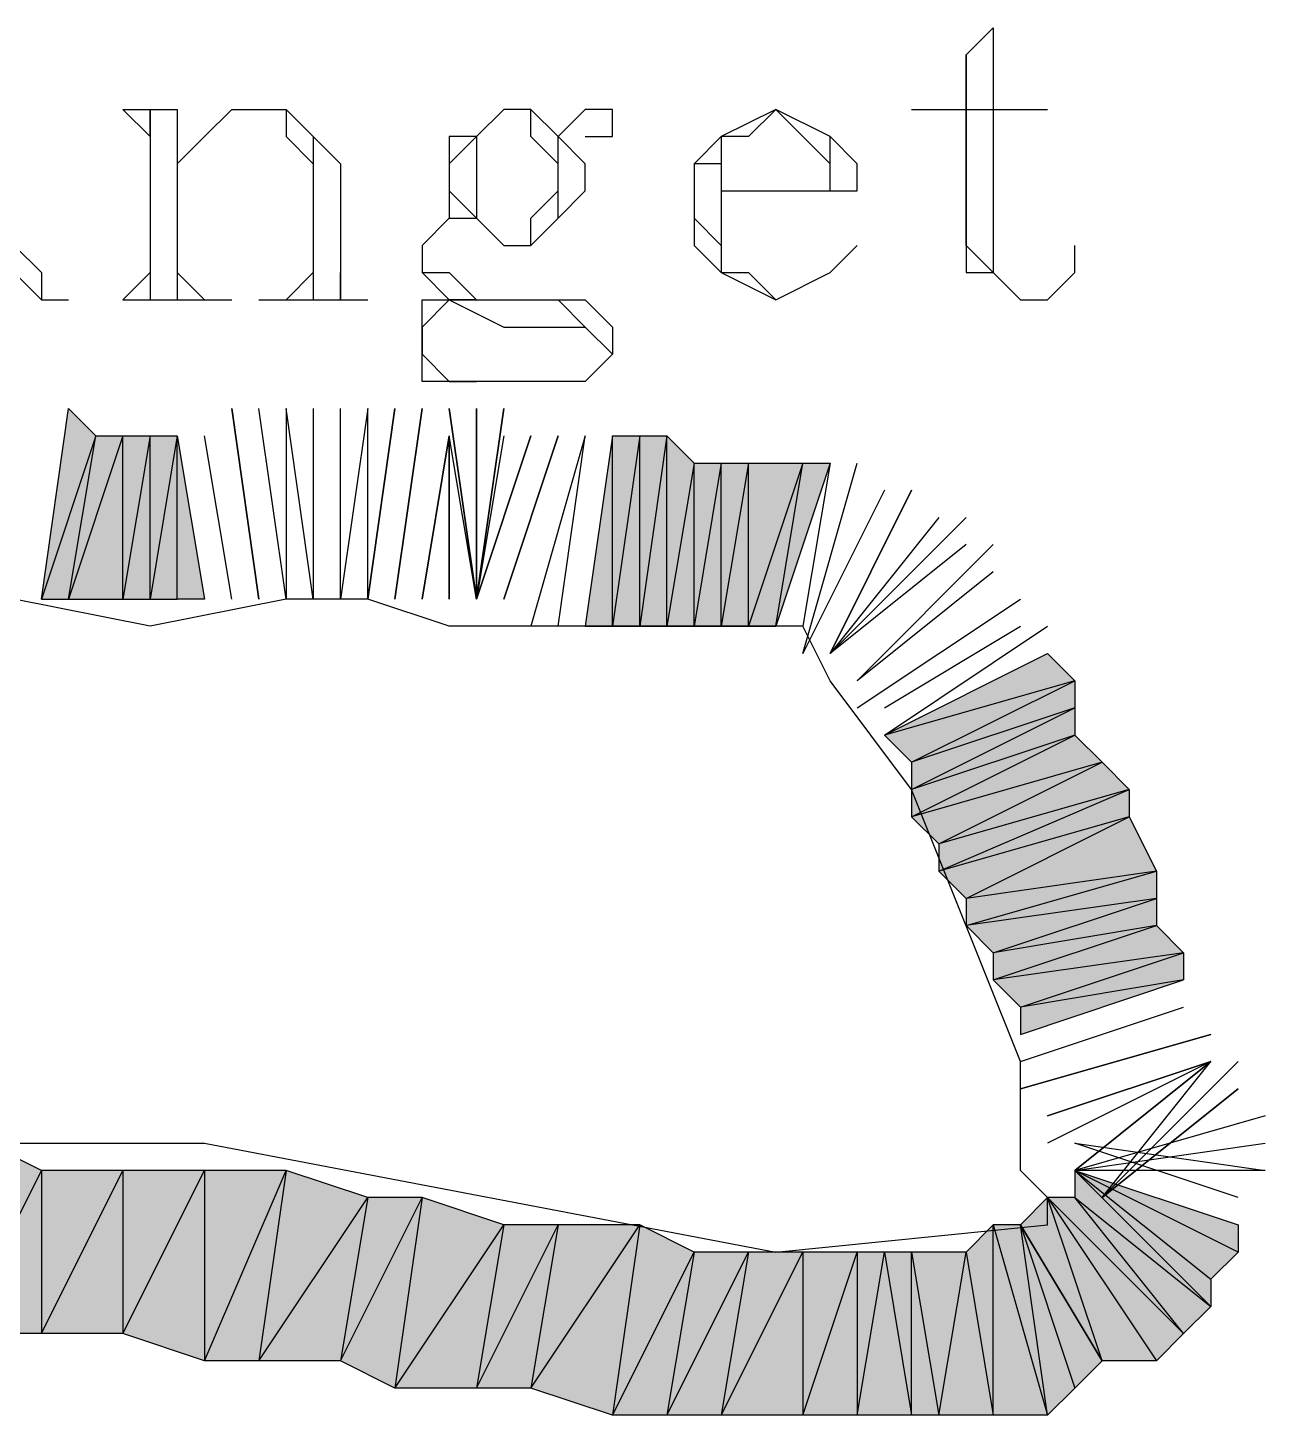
# Model space of a CAD drawing. Header units: millimetres. Extents: x 658 to 813, y 806 to 883.
# Drawn here: x 788.7381 to 788.8764, y 864.8101 to 864.9652 of the extents above; entities that cross this region are included whole.
import ezdxf

# ---------------------------------------------------------------- set-up
doc = ezdxf.new("R2010")
doc.units = ezdxf.units.MM
doc.header["$LTSCALE"] = 0.1
for name, color, linetype in [('PANTAI', 7, 'Continuous'), ('pantai1', 7, 'Continuous'), ('TEXT', 8, 'Continuous'), ('zat_Mask_solid', 7, 'Continuous')]:
    doc.layers.add(name, color=color, linetype=linetype)

msp = doc.modelspace()

# ---------------------------------------------------------------- hatches: boundary and pattern name
at = {"layer": 'pantai1'}
h = msp.add_hatch(color=7, dxfattribs=at)
h.paths.add_polyline_path([(788.74265, 864.90134), (788.74569, 864.91958), (788.73961, 864.90134)], flags=17)
h.paths.add_polyline_path([(788.74569, 864.91958), (788.73961, 864.90134), (788.74265, 864.92262)])
h = msp.add_hatch(color=7, dxfattribs=at)
h.paths.add_polyline_path([(788.74873, 864.90134), (788.74873, 864.91958), (788.74265, 864.90134)], flags=17)
h.paths.add_polyline_path([(788.74873, 864.91958), (788.74265, 864.90134), (788.74569, 864.91958)], flags=17)
h = msp.add_hatch(color=7, dxfattribs=at)
h.paths.add_polyline_path([(788.75177, 864.90134), (788.75177, 864.91958), (788.74873, 864.90134)], flags=17)
h.paths.add_polyline_path([(788.75177, 864.91958), (788.74873, 864.90134), (788.74873, 864.91958)], flags=17)
h = msp.add_hatch(color=7, dxfattribs=at)
h.paths.add_polyline_path([(788.75481, 864.90134), (788.75481, 864.91958), (788.75177, 864.90134)], flags=17)
h.paths.add_polyline_path([(788.75481, 864.91958), (788.75177, 864.90134), (788.75177, 864.91958)], flags=17)
for points in [[(788.75785, 864.90134), (788.75481, 864.90134), (788.75481, 864.91958)], [(788.82169, 864.8983), (788.82473, 864.91654), (788.82777, 864.91654)], [(788.84905, 864.8527), (788.86729, 864.85878), (788.84905, 864.85574)], [(788.85513, 864.8375), (788.87337, 864.83142), (788.87337, 864.82838)], [(788.84905, 864.83142), (788.85817, 864.81622), (788.85209, 864.83446)], [(788.85209, 864.83446), (788.86729, 864.81926), (788.85513, 864.83446)], [(788.86729, 864.81926), (788.85513, 864.83446), (788.87033, 864.8223)]]:
    msp.add_hatch(color=7, dxfattribs=at).paths.add_polyline_path(points)
h = msp.add_hatch(color=7, dxfattribs=at)
h.paths.add_polyline_path([(788.80649, 864.8983), (788.80649, 864.91958), (788.80345, 864.8983)], flags=17)
h.paths.add_polyline_path([(788.80649, 864.91958), (788.80345, 864.8983), (788.80345, 864.91958)], flags=17)
h = msp.add_hatch(color=7, dxfattribs=at)
h.paths.add_polyline_path([(788.80953, 864.8983), (788.80953, 864.91958), (788.80649, 864.8983)], flags=17)
h.paths.add_polyline_path([(788.80953, 864.91958), (788.80649, 864.8983), (788.80649, 864.91958)], flags=17)
h = msp.add_hatch(color=7, dxfattribs=at)
h.paths.add_polyline_path([(788.81257, 864.8983), (788.81257, 864.91654), (788.80953, 864.8983)], flags=17)
h.paths.add_polyline_path([(788.81257, 864.91654), (788.80953, 864.8983), (788.80953, 864.91958)])
h = msp.add_hatch(color=7, dxfattribs=at)
h.paths.add_polyline_path([(788.81561, 864.8983), (788.81561, 864.91654), (788.81257, 864.8983)], flags=17)
h.paths.add_polyline_path([(788.81561, 864.91654), (788.81257, 864.8983), (788.81257, 864.91654)], flags=17)
h = msp.add_hatch(color=7, dxfattribs=at)
h.paths.add_polyline_path([(788.81865, 864.8983), (788.81865, 864.91654), (788.81561, 864.8983)], flags=17)
h.paths.add_polyline_path([(788.81865, 864.91654), (788.81561, 864.8983), (788.81561, 864.91654)], flags=17)
h = msp.add_hatch(color=7, dxfattribs=at)
h.paths.add_polyline_path([(788.82169, 864.8983), (788.82473, 864.91654), (788.81865, 864.8983)], flags=17)
h.paths.add_polyline_path([(788.82473, 864.91654), (788.81865, 864.8983), (788.81865, 864.91654)], flags=17)
h = msp.add_hatch(color=7, dxfattribs=at)
h.paths.add_polyline_path([(788.85513, 864.88918), (788.83689, 864.8831), (788.85513, 864.89222)], flags=17)
h.paths.add_polyline_path([(788.83689, 864.8831), (788.85513, 864.89222), (788.83385, 864.88614)])
h = msp.add_hatch(color=7, dxfattribs=at)
h.paths.add_polyline_path([(788.85513, 864.88614), (788.83689, 864.88006), (788.85513, 864.88918)], flags=17)
h.paths.add_polyline_path([(788.83689, 864.88006), (788.85513, 864.88918), (788.83689, 864.8831)], flags=17)
h = msp.add_hatch(color=7, dxfattribs=at)
h.paths.add_polyline_path([(788.85817, 864.8831), (788.83689, 864.87702), (788.85513, 864.88614)])
h.paths.add_polyline_path([(788.83689, 864.87702), (788.85513, 864.88614), (788.83689, 864.88006)], flags=17)
h = msp.add_hatch(color=7, dxfattribs=at)
h.paths.add_polyline_path([(788.86121, 864.87702), (788.83993, 864.87094), (788.86121, 864.88006)], flags=17)
h.paths.add_polyline_path([(788.83993, 864.87094), (788.86121, 864.88006), (788.83993, 864.87398)], flags=17)
h = msp.add_hatch(color=7, dxfattribs=at)
h.paths.add_polyline_path([(788.86425, 864.8679), (788.84297, 864.86486), (788.86425, 864.87094)], flags=17)
h.paths.add_polyline_path([(788.84297, 864.86486), (788.86425, 864.87094), (788.84297, 864.8679)], flags=17)
h = msp.add_hatch(color=7, dxfattribs=at)
h.paths.add_polyline_path([(788.86425, 864.86486), (788.84601, 864.86182), (788.86425, 864.8679)], flags=17)
h.paths.add_polyline_path([(788.84601, 864.86182), (788.86425, 864.8679), (788.84297, 864.86486)])
h = msp.add_hatch(color=7, dxfattribs=at)
h.paths.add_polyline_path([(788.86729, 864.86182), (788.84601, 864.85878), (788.86425, 864.86486)])
h.paths.add_polyline_path([(788.84601, 864.85878), (788.86425, 864.86486), (788.84601, 864.86182)], flags=17)
h = msp.add_hatch(color=7, dxfattribs=at)
h.paths.add_polyline_path([(788.86729, 864.85878), (788.84905, 864.85574), (788.86729, 864.86182)], flags=17)
h.paths.add_polyline_path([(788.84905, 864.85574), (788.86729, 864.86182), (788.84601, 864.85878)])
h = msp.add_hatch(color=7, dxfattribs=at)
h.paths.add_polyline_path([(788.73353, 864.84054), (788.73049, 864.81926), (788.73961, 864.8375)])
h.paths.add_polyline_path([(788.73049, 864.81926), (788.73961, 864.8375), (788.73961, 864.81926)], flags=17)
h = msp.add_hatch(color=7, dxfattribs=at)
h.paths.add_polyline_path([(788.73961, 864.8375), (788.73961, 864.81926), (788.74873, 864.8375)], flags=16)
h.paths.add_polyline_path([(788.73961, 864.81926), (788.74873, 864.8375), (788.74873, 864.81926)])
h = msp.add_hatch(color=7, dxfattribs=at)
h.paths.add_polyline_path([(788.74873, 864.8375), (788.74873, 864.81926), (788.75785, 864.8375)], flags=16)
h.paths.add_polyline_path([(788.74873, 864.81926), (788.75785, 864.8375), (788.75785, 864.81622)])
h = msp.add_hatch(color=7, dxfattribs=at)
h.paths.add_polyline_path([(788.75785, 864.8375), (788.75785, 864.81622), (788.76697, 864.8375)], flags=16)
h.paths.add_polyline_path([(788.75785, 864.81622), (788.76697, 864.8375), (788.76393, 864.81622)])
h = msp.add_hatch(color=7, dxfattribs=at)
h.paths.add_polyline_path([(788.76697, 864.8375), (788.76393, 864.81622), (788.77609, 864.83446)])
h.paths.add_polyline_path([(788.76393, 864.81622), (788.77609, 864.83446), (788.77305, 864.81622)], flags=17)
h = msp.add_hatch(color=7, dxfattribs=at)
h.paths.add_polyline_path([(788.85513, 864.83446), (788.87033, 864.8223), (788.85513, 864.8375)], flags=17)
h.paths.add_polyline_path([(788.87033, 864.8223), (788.85513, 864.8375), (788.87033, 864.82534)], flags=17)
h = msp.add_hatch(color=7, dxfattribs=at)
h.paths.add_polyline_path([(788.77609, 864.83446), (788.77305, 864.81622), (788.78217, 864.83446)], flags=16)
h.paths.add_polyline_path([(788.77305, 864.81622), (788.78217, 864.83446), (788.77913, 864.81318)])
h = msp.add_hatch(color=7, dxfattribs=at)
h.paths.add_polyline_path([(788.78217, 864.83446), (788.77913, 864.81318), (788.79129, 864.83142)])
h.paths.add_polyline_path([(788.77913, 864.81318), (788.79129, 864.83142), (788.78825, 864.81318)], flags=17)
h = msp.add_hatch(color=7, dxfattribs=at)
h.paths.add_polyline_path([(788.85817, 864.81622), (788.85209, 864.83446), (788.86425, 864.81622)], flags=16)
h.paths.add_polyline_path([(788.85209, 864.83446), (788.86425, 864.81622), (788.86729, 864.81926)])
h = msp.add_hatch(color=7, dxfattribs=at)
h.paths.add_polyline_path([(788.79129, 864.83142), (788.78825, 864.81318), (788.79737, 864.83142)], flags=16)
h.paths.add_polyline_path([(788.78825, 864.81318), (788.79737, 864.83142), (788.79433, 864.81318)])
h = msp.add_hatch(color=7, dxfattribs=at)
h.paths.add_polyline_path([(788.79737, 864.83142), (788.79433, 864.81318), (788.80649, 864.83142)], flags=16)
h.paths.add_polyline_path([(788.79433, 864.81318), (788.80649, 864.83142), (788.80345, 864.81014)])
h = msp.add_hatch(color=7, dxfattribs=at)
h.paths.add_polyline_path([(788.80649, 864.83142), (788.80345, 864.81014), (788.81257, 864.82838)])
h.paths.add_polyline_path([(788.80345, 864.81014), (788.81257, 864.82838), (788.80953, 864.81014)], flags=17)
h = msp.add_hatch(color=7, dxfattribs=at)
h.paths.add_polyline_path([(788.84601, 864.81014), (788.84601, 864.83142), (788.85209, 864.81014)], flags=16)
h.paths.add_polyline_path([(788.84601, 864.83142), (788.85209, 864.81014), (788.84905, 864.83142)])
h = msp.add_hatch(color=7, dxfattribs=at)
h.paths.add_polyline_path([(788.81257, 864.82838), (788.80953, 864.81014), (788.81865, 864.82838)], flags=16)
h.paths.add_polyline_path([(788.80953, 864.81014), (788.81865, 864.82838), (788.81561, 864.81014)])
h = msp.add_hatch(color=7, dxfattribs=at)
h.paths.add_polyline_path([(788.81865, 864.82838), (788.81561, 864.81014), (788.82473, 864.82838)], flags=16)
h.paths.add_polyline_path([(788.81561, 864.81014), (788.82473, 864.82838), (788.82473, 864.81014)])
h = msp.add_hatch(color=7, dxfattribs=at)
h.paths.add_polyline_path([(788.82473, 864.82838), (788.82473, 864.81014), (788.83081, 864.82838)], flags=16)
h.paths.add_polyline_path([(788.82473, 864.81014), (788.83081, 864.82838), (788.83081, 864.81014)])
h = msp.add_hatch(color=7, dxfattribs=at)
h.paths.add_polyline_path([(788.83081, 864.82838), (788.83081, 864.81014), (788.83385, 864.82838)], flags=16)
h.paths.add_polyline_path([(788.83081, 864.81014), (788.83385, 864.82838), (788.83689, 864.81014)])
h.paths.add_polyline_path([(788.83385, 864.82838), (788.83689, 864.81014), (788.83689, 864.82838)], flags=17)
h = msp.add_hatch(color=7, dxfattribs=at)
h.paths.add_polyline_path([(788.83689, 864.81014), (788.83689, 864.82838), (788.83993, 864.81014)], flags=16)
h.paths.add_polyline_path([(788.83689, 864.82838), (788.83993, 864.81014), (788.84297, 864.82838)])
at = {"layer": 'zat_Mask_solid'}
for points in [[(788.80345, 864.8983), (788.80345, 864.91958), (788.80041, 864.8983)], [(788.85513, 864.89222), (788.83385, 864.88614), (788.85209, 864.89526)], [(788.83993, 864.87398), (788.85817, 864.8831), (788.83689, 864.87702)], [(788.86121, 864.88006), (788.83993, 864.87398), (788.85817, 864.8831)], [(788.84297, 864.8679), (788.86121, 864.87702), (788.83993, 864.87094)], [(788.86425, 864.87094), (788.84297, 864.8679), (788.86121, 864.87702)], [(788.85513, 864.8375), (788.87033, 864.82534), (788.87337, 864.82838)], [(788.84297, 864.82838), (788.84601, 864.81014), (788.84601, 864.83142)], [(788.85209, 864.81014), (788.84905, 864.83142), (788.85513, 864.81318)], [(788.84905, 864.83142), (788.85513, 864.81318), (788.85817, 864.81622)], [(788.83993, 864.81014), (788.84297, 864.82838), (788.84601, 864.81014)]]:
    msp.add_hatch(color=7, dxfattribs=at).paths.add_polyline_path(points)

# ---------------------------------------------------------------- linework, layer by layer
at = {"layer": 'PANTAI', "color": 7}
msp.add_lwpolyline([(788.69401, 864.84966), (788.71529, 864.84054), (788.75785, 864.84054), (788.82169, 864.82838), (788.85209, 864.83142), (788.85209, 864.83446), (788.84905, 864.8375), (788.84905, 864.84966), (788.83689, 864.88006), (788.82777, 864.89222), (788.82473, 864.8983), (788.79433, 864.8983), (788.78825, 864.8983), (788.78521, 864.8983), (788.77609, 864.90134), (788.76697, 864.90134), (788.75177, 864.8983), (788.73657, 864.90134)], dxfattribs=at)
at = {"layer": 'pantai1', "color": 7}
for points in [[(788.74569, 864.91958), (788.73961, 864.90134), (788.74265, 864.92262), (788.74569, 864.91958)], [(788.76089, 864.92262), (788.76393, 864.90134), (788.76089, 864.92262)], [(788.77001, 864.92262), (788.77001, 864.90134), (788.76697, 864.92262), (788.76697, 864.90134), (788.76393, 864.92262)], [(788.77609, 864.90134), (788.77913, 864.92262), (788.77609, 864.90134), (788.77609, 864.92262), (788.77305, 864.90134), (788.77305, 864.92262)], [(788.78217, 864.92262), (788.77913, 864.90134), (788.78217, 864.92262), (788.77913, 864.90134), (788.78217, 864.92262)], [(788.79129, 864.91958), (788.78825, 864.90134), (788.79129, 864.92262), (788.78825, 864.90134), (788.78825, 864.92262), (788.78825, 864.90134), (788.78521, 864.92262), (788.78825, 864.90134), (788.78521, 864.92262)], [(788.74265, 864.90134), (788.74569, 864.91958), (788.73961, 864.90134), (788.74265, 864.90134)], [(788.74873, 864.90134), (788.74873, 864.91958), (788.74265, 864.90134), (788.74873, 864.90134)], [(788.74873, 864.91958), (788.74265, 864.90134), (788.74569, 864.91958), (788.74873, 864.91958)], [(788.75177, 864.90134), (788.75177, 864.91958), (788.74873, 864.90134), (788.75177, 864.90134)], [(788.75177, 864.91958), (788.74873, 864.90134), (788.74873, 864.91958), (788.75177, 864.91958)], [(788.75481, 864.90134), (788.75481, 864.91958), (788.75177, 864.90134), (788.75481, 864.90134)], [(788.75481, 864.91958), (788.75177, 864.90134), (788.75177, 864.91958), (788.75481, 864.91958)], [(788.75785, 864.90134), (788.75481, 864.90134), (788.75481, 864.91958), (788.75785, 864.90134)], [(788.76089, 864.90134), (788.75785, 864.91958)], [(788.78825, 864.90134), (788.78521, 864.91958), (788.78521, 864.90134), (788.78521, 864.91958), (788.78217, 864.90134), (788.78521, 864.91958)], [(788.79433, 864.91958), (788.78825, 864.90134), (788.79433, 864.91958)], [(788.79737, 864.91958), (788.79129, 864.90134), (788.79737, 864.91958)], [(788.79737, 864.8983), (788.80041, 864.91958), (788.79433, 864.8983)], [(788.80345, 864.8983), (788.80345, 864.91958), (788.80041, 864.8983), (788.80345, 864.8983)], [(788.80649, 864.8983), (788.80649, 864.91958), (788.80345, 864.8983), (788.80649, 864.8983)], [(788.80649, 864.91958), (788.80345, 864.8983), (788.80345, 864.91958), (788.80649, 864.91958)], [(788.80953, 864.8983), (788.80953, 864.91958), (788.80649, 864.8983), (788.80953, 864.8983)], [(788.80953, 864.91958), (788.80649, 864.8983), (788.80649, 864.91958), (788.80953, 864.91958)], [(788.81257, 864.91654), (788.80953, 864.8983), (788.80953, 864.91958), (788.81257, 864.91654)], [(788.81257, 864.8983), (788.81257, 864.91654), (788.80953, 864.8983), (788.81257, 864.8983)], [(788.81561, 864.8983), (788.81561, 864.91654), (788.81257, 864.8983), (788.81561, 864.8983)], [(788.81561, 864.91654), (788.81257, 864.8983), (788.81257, 864.91654), (788.81561, 864.91654)], [(788.81865, 864.8983), (788.81865, 864.91654), (788.81561, 864.8983), (788.81865, 864.8983)], [(788.81865, 864.91654), (788.81561, 864.8983), (788.81561, 864.91654), (788.81865, 864.91654)], [(788.82169, 864.8983), (788.82473, 864.91654), (788.81865, 864.8983), (788.82169, 864.8983)], [(788.82473, 864.91654), (788.81865, 864.8983), (788.81865, 864.91654), (788.82473, 864.91654)], [(788.82169, 864.8983), (788.82473, 864.91654), (788.82777, 864.91654), (788.82169, 864.8983)], [(788.83385, 864.9135), (788.82473, 864.89526), (788.83081, 864.91654)], [(788.82777, 864.91654), (788.82473, 864.8983)], [(788.83993, 864.91046), (788.82777, 864.89526), (788.83689, 864.9135), (788.82777, 864.89526)], [(788.84297, 864.90742), (788.82777, 864.89526), (788.84297, 864.91046)], [(788.84601, 864.90438), (788.83081, 864.89222), (788.84601, 864.90742)], [(788.83081, 864.88918), (788.84905, 864.90134)], [(788.83385, 864.88614), (788.85209, 864.8983)], [(788.83385, 864.88918), (788.84905, 864.8983)], [(788.85513, 864.89222), (788.83385, 864.88614), (788.85209, 864.89526), (788.85513, 864.89222)], [(788.83689, 864.8831), (788.85513, 864.89222), (788.83385, 864.88614), (788.83689, 864.8831)], [(788.85513, 864.88918), (788.83689, 864.8831), (788.85513, 864.89222), (788.85513, 864.88918)], [(788.85513, 864.88614), (788.83689, 864.88006), (788.85513, 864.88918), (788.85513, 864.88614)], [(788.83689, 864.88006), (788.85513, 864.88918), (788.83689, 864.8831), (788.83689, 864.88006)], [(788.85817, 864.8831), (788.83689, 864.87702), (788.85513, 864.88614), (788.85817, 864.8831)], [(788.83689, 864.87702), (788.85513, 864.88614), (788.83689, 864.88006), (788.83689, 864.87702)], [(788.83993, 864.87398), (788.85817, 864.8831), (788.83689, 864.87702), (788.83993, 864.87398)], [(788.86121, 864.88006), (788.83993, 864.87398), (788.85817, 864.8831), (788.86121, 864.88006)], [(788.86121, 864.87702), (788.83993, 864.87094), (788.86121, 864.88006), (788.86121, 864.87702)], [(788.83993, 864.87094), (788.86121, 864.88006), (788.83993, 864.87398), (788.83993, 864.87094)], [(788.84297, 864.8679), (788.86121, 864.87702), (788.83993, 864.87094), (788.84297, 864.8679)], [(788.86425, 864.87094), (788.84297, 864.8679), (788.86121, 864.87702), (788.86425, 864.87094)], [(788.86425, 864.8679), (788.84297, 864.86486), (788.86425, 864.87094), (788.86425, 864.8679)], [(788.84297, 864.86486), (788.86425, 864.87094), (788.84297, 864.8679), (788.84297, 864.86486)], [(788.84601, 864.86182), (788.86425, 864.8679), (788.84297, 864.86486), (788.84601, 864.86182)], [(788.86425, 864.86486), (788.84601, 864.86182), (788.86425, 864.8679), (788.86425, 864.86486)], [(788.86729, 864.86182), (788.84601, 864.85878), (788.86425, 864.86486), (788.86729, 864.86182)], [(788.84601, 864.85878), (788.86425, 864.86486), (788.84601, 864.86182), (788.84601, 864.85878)], [(788.84905, 864.85574), (788.86729, 864.86182), (788.84601, 864.85878), (788.84905, 864.85574)], [(788.86729, 864.85878), (788.84905, 864.85574), (788.86729, 864.86182), (788.86729, 864.85878)], [(788.84905, 864.8527), (788.86729, 864.85878)], [(788.84905, 864.8527), (788.86729, 864.85878), (788.84905, 864.85574), (788.84905, 864.8527)], [(788.84905, 864.84966), (788.86729, 864.85574)], [(788.87033, 864.8527), (788.84905, 864.84662), (788.87033, 864.8527)], [(788.87337, 864.84966), (788.85817, 864.83446), (788.87033, 864.84966), (788.85513, 864.8375), (788.87033, 864.84966), (788.85209, 864.84054)], [(788.87033, 864.84966), (788.85209, 864.84358), (788.87033, 864.84966)], [(788.87337, 864.84662), (788.85817, 864.83446), (788.87337, 864.84662)], [(788.87641, 864.84358), (788.85513, 864.8375)], [(788.73353, 864.84054), (788.73049, 864.81926), (788.73961, 864.8375), (788.73353, 864.84054)], [(788.87337, 864.83446), (788.85513, 864.84054), (788.87641, 864.8375), (788.85513, 864.8375), (788.87641, 864.84054)], [(788.73049, 864.81926), (788.73961, 864.8375), (788.73961, 864.81926), (788.73049, 864.81926)], [(788.73961, 864.8375), (788.73961, 864.81926), (788.74873, 864.8375), (788.73961, 864.8375)], [(788.73961, 864.81926), (788.74873, 864.8375), (788.74873, 864.81926), (788.73961, 864.81926)], [(788.74873, 864.8375), (788.74873, 864.81926), (788.75785, 864.8375), (788.74873, 864.8375)], [(788.74873, 864.81926), (788.75785, 864.8375), (788.75785, 864.81622), (788.74873, 864.81926)], [(788.75785, 864.8375), (788.75785, 864.81622), (788.76697, 864.8375), (788.75785, 864.8375)], [(788.75785, 864.81622), (788.76697, 864.8375), (788.76393, 864.81622), (788.75785, 864.81622)], [(788.76697, 864.8375), (788.76393, 864.81622), (788.77609, 864.83446), (788.76697, 864.8375)], [(788.85513, 864.83446), (788.87033, 864.8223), (788.85513, 864.8375), (788.85513, 864.83446)], [(788.87033, 864.8223), (788.85513, 864.8375), (788.87033, 864.82534), (788.87033, 864.8223)], [(788.85513, 864.8375), (788.87033, 864.82534), (788.87337, 864.82838), (788.85513, 864.8375)], [(788.85513, 864.8375), (788.87337, 864.83142), (788.87337, 864.82838), (788.85513, 864.8375)], [(788.76393, 864.81622), (788.77609, 864.83446), (788.77305, 864.81622), (788.76393, 864.81622)], [(788.77609, 864.83446), (788.77305, 864.81622), (788.78217, 864.83446), (788.77609, 864.83446)], [(788.77305, 864.81622), (788.78217, 864.83446), (788.77913, 864.81318), (788.77305, 864.81622)], [(788.78217, 864.83446), (788.77913, 864.81318), (788.79129, 864.83142), (788.78217, 864.83446)], [(788.84905, 864.83142), (788.85817, 864.81622), (788.85209, 864.83446), (788.84905, 864.83142)], [(788.85817, 864.81622), (788.85209, 864.83446), (788.86425, 864.81622), (788.85817, 864.81622)], [(788.85209, 864.83446), (788.86425, 864.81622), (788.86729, 864.81926), (788.85209, 864.83446)], [(788.85209, 864.83446), (788.86729, 864.81926), (788.85513, 864.83446), (788.85209, 864.83446)], [(788.86729, 864.81926), (788.85513, 864.83446), (788.87033, 864.8223), (788.86729, 864.81926)], [(788.77913, 864.81318), (788.79129, 864.83142), (788.78825, 864.81318), (788.77913, 864.81318)], [(788.79129, 864.83142), (788.78825, 864.81318), (788.79737, 864.83142), (788.79129, 864.83142)], [(788.78825, 864.81318), (788.79737, 864.83142), (788.79433, 864.81318), (788.78825, 864.81318)], [(788.79737, 864.83142), (788.79433, 864.81318), (788.80649, 864.83142), (788.79737, 864.83142)], [(788.79433, 864.81318), (788.80649, 864.83142), (788.80345, 864.81014), (788.79433, 864.81318)], [(788.80649, 864.83142), (788.80345, 864.81014), (788.81257, 864.82838), (788.80649, 864.83142)], [(788.84297, 864.82838), (788.84601, 864.81014), (788.84601, 864.83142), (788.84297, 864.82838)], [(788.84601, 864.81014), (788.84601, 864.83142), (788.85209, 864.81014), (788.84601, 864.81014)], [(788.84601, 864.83142), (788.85209, 864.81014), (788.84905, 864.83142), (788.84601, 864.83142)], [(788.85209, 864.81014), (788.84905, 864.83142), (788.85513, 864.81318), (788.85209, 864.81014)], [(788.84905, 864.83142), (788.85513, 864.81318), (788.85817, 864.81622), (788.84905, 864.83142)], [(788.80345, 864.81014), (788.81257, 864.82838), (788.80953, 864.81014), (788.80345, 864.81014)], [(788.81257, 864.82838), (788.80953, 864.81014), (788.81865, 864.82838), (788.81257, 864.82838)], [(788.80953, 864.81014), (788.81865, 864.82838), (788.81561, 864.81014), (788.80953, 864.81014)], [(788.81865, 864.82838), (788.81561, 864.81014), (788.82473, 864.82838), (788.81865, 864.82838)], [(788.81561, 864.81014), (788.82473, 864.82838), (788.82473, 864.81014), (788.81561, 864.81014)], [(788.82473, 864.82838), (788.82473, 864.81014), (788.83081, 864.82838), (788.82473, 864.82838)], [(788.82473, 864.81014), (788.83081, 864.82838), (788.83081, 864.81014), (788.82473, 864.81014)], [(788.83081, 864.82838), (788.83081, 864.81014), (788.83385, 864.82838), (788.83081, 864.82838)], [(788.83081, 864.81014), (788.83385, 864.82838), (788.83689, 864.81014), (788.83081, 864.81014)], [(788.83385, 864.82838), (788.83689, 864.81014), (788.83689, 864.82838), (788.83385, 864.82838)], [(788.83689, 864.81014), (788.83689, 864.82838), (788.83993, 864.81014), (788.83689, 864.81014)], [(788.83689, 864.82838), (788.83993, 864.81014), (788.84297, 864.82838), (788.83689, 864.82838)], [(788.83993, 864.81014), (788.84297, 864.82838), (788.84601, 864.81014), (788.83993, 864.81014)]]:
    msp.add_lwpolyline(points, dxfattribs=at)
at = {"layer": 'TEXT', "color": 7}
for points in [[(788.84297, 864.96214), (788.84601, 864.96518), (788.84601, 864.94086), (788.84601, 864.93782), (788.84905, 864.93478)], [(788.84601, 864.93782), (788.84297, 864.94086), (788.84297, 864.96214), (788.84297, 864.9439), (788.84297, 864.93782), (788.84601, 864.93782), (788.84905, 864.93478), (788.85209, 864.93478), (788.85513, 864.93782), (788.85513, 864.94086)], [(788.72441, 864.94998), (788.72441, 864.95302), (788.72441, 864.94998), (788.72137, 864.94998), (788.72137, 864.95302), (788.72441, 864.95302), (788.72745, 864.95606), (788.73049, 864.95606), (788.73353, 864.95302), (788.73657, 864.95302), (788.73657, 864.94998), (788.73657, 864.94086), (788.73961, 864.93782), (788.73961, 864.93478)], [(788.73049, 864.95606), (788.73353, 864.95302), (788.73353, 864.94998), (788.73353, 864.94086), (788.73657, 864.93782), (788.73961, 864.93478), (788.74265, 864.93478)], [(788.74873, 864.95606), (788.75481, 864.95606), (788.75481, 864.93478)], [(788.74873, 864.95606), (788.75177, 864.95302), (788.75177, 864.95606)], [(788.75177, 864.95606), (788.75177, 864.93478)], [(788.75481, 864.94998), (788.75785, 864.95302), (788.76089, 864.95606), (788.76697, 864.95606), (788.77001, 864.95302), (788.77305, 864.94998), (788.77305, 864.93478)], [(788.76697, 864.95606), (788.76697, 864.95302), (788.77001, 864.94998), (788.77001, 864.93478)], [(788.79129, 864.95606), (788.78825, 864.95302), (788.78521, 864.95302), (788.78521, 864.94998), (788.78521, 864.94694), (788.78521, 864.9439), (788.78825, 864.9439), (788.79129, 864.94086), (788.79433, 864.94086), (788.79737, 864.9439), (788.80041, 864.94694), (788.80041, 864.94998), (788.79737, 864.95302), (788.79433, 864.95606), (788.79129, 864.95606)], [(788.79129, 864.95606), (788.78825, 864.95302), (788.78825, 864.94998), (788.78825, 864.94694), (788.78825, 864.9439), (788.79129, 864.94086)], [(788.79433, 864.94086), (788.79433, 864.9439), (788.79737, 864.94694), (788.79737, 864.94998), (788.79433, 864.95302), (788.79433, 864.95606)], [(788.80041, 864.95302), (788.80345, 864.95302), (788.80345, 864.95606), (788.80041, 864.95606), (788.79737, 864.95302)], [(788.81561, 864.94694), (788.83081, 864.94694), (788.83081, 864.94998), (788.82777, 864.95302), (788.82169, 864.95606), (788.81561, 864.95302), (788.81257, 864.94998), (788.81257, 864.94694), (788.81257, 864.9439), (788.81257, 864.94086), (788.81561, 864.93782), (788.82169, 864.93478), (788.82777, 864.93782), (788.83081, 864.94086)], [(788.82777, 864.94694), (788.82777, 864.94998), (788.82473, 864.95302), (788.82169, 864.95606), (788.81865, 864.95302), (788.81561, 864.95302), (788.81561, 864.94998), (788.81561, 864.9439), (788.81561, 864.93782), (788.81865, 864.93782), (788.82169, 864.93478)], [(788.83689, 864.95606), (788.85209, 864.95606)], [(788.75481, 864.95302), (788.75481, 864.93782)], [(788.77001, 864.95302), (788.77001, 864.94998), (788.77001, 864.93782)], [(788.78825, 864.95302), (788.78521, 864.94998), (788.78521, 864.94694), (788.78825, 864.9439)], [(788.79737, 864.9439), (788.79737, 864.94694), (788.79737, 864.94998), (788.79737, 864.95302)], [(788.82777, 864.94998), (788.82777, 864.95302)], [(788.81561, 864.94998), (788.81257, 864.94998), (788.81257, 864.9439), (788.81561, 864.94086)], [(788.78521, 864.9439), (788.78217, 864.94086), (788.78217, 864.93782), (788.78521, 864.93478), (788.79129, 864.93174), (788.79737, 864.93174), (788.80041, 864.93174), (788.80345, 864.9287)], [(788.74873, 864.93478), (788.75177, 864.93782), (788.75177, 864.93478)], [(788.75481, 864.93782), (788.75785, 864.93478), (788.75481, 864.93782)], [(788.77001, 864.93782), (788.76697, 864.93478), (788.77001, 864.93782)], [(788.77305, 864.93782), (788.77305, 864.93478), (788.77305, 864.93782)], [(788.78217, 864.93782), (788.78521, 864.93782), (788.78825, 864.93478), (788.79737, 864.93478), (788.80041, 864.93478), (788.80345, 864.93174), (788.80345, 864.9287), (788.80041, 864.92566), (788.79737, 864.92566), (788.78825, 864.92566), (788.78217, 864.92566), (788.78217, 864.9287), (788.78217, 864.93174), (788.78217, 864.93478), (788.78825, 864.93478), (788.78521, 864.93478), (788.78217, 864.93174), (788.78217, 864.9287), (788.78521, 864.92566), (788.78825, 864.92566)], [(788.74873, 864.93478), (788.76089, 864.93478)], [(788.76393, 864.93478), (788.77609, 864.93478)], [(788.78521, 864.93478), (788.79129, 864.93478), (788.79737, 864.93478), (788.80041, 864.93174)]]:
    msp.add_lwpolyline(points, dxfattribs=at)

doc.saveas('drawing.dxf')
